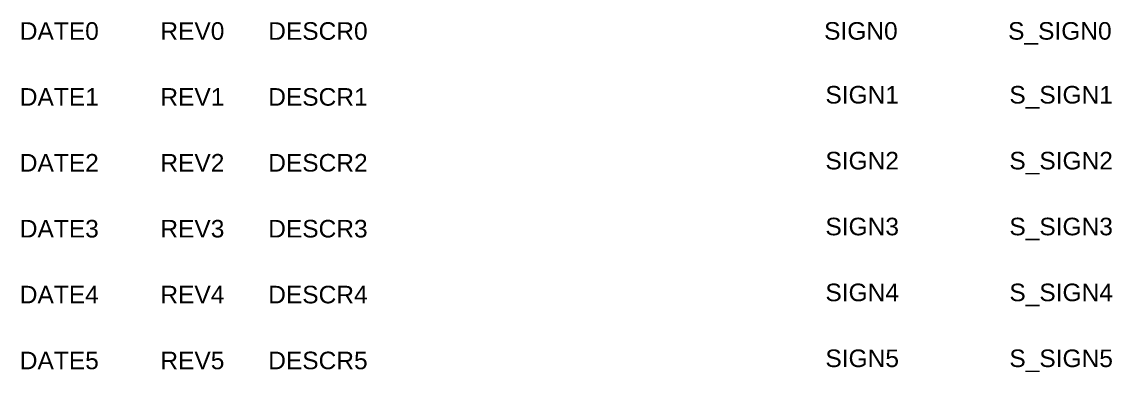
# Model space of a CAD drawing. Extents: x 13 to 407, y 8 to 32.
# Drawn here: x 13.2 to 75.3, y 8.2 to 28.2 of the extents above.
import ezdxf
from ezdxf.enums import TextEntityAlignment as Align

# ---------------------------------------------------------------- set-up
doc = ezdxf.new("R2010")
doc.units = 0
doc.styles.add('sys-arial', font='arial.ttf')

msp = doc.modelspace()

# ---------------------------------------------------------------- texts
at = {"style": 'sys-arial'}
for tag, p in [('DATE0', (15.292, 27.666)), ('REV0', (22.875, 27.666)), ('DATE1', (15.292, 23.916)), ('REV1', (22.875, 23.916)), ('DATE2', (15.292, 20.166)), ('REV2', (22.875, 20.166)), ('DATE3', (15.292, 16.416)), ('REV3', (22.875, 16.416)), ('DATE4', (15.292, 12.666)), ('REV4', (22.875, 12.666)), ('DATE5', (15.292, 8.916)), ('REV5', (22.875, 8.916))]:
    msp.add_attdef(tag, text='', height=1, dxfattribs=at).set_placement(p, align=Align.MIDDLE_CENTER)
for tag, text, p in [('DESCR0', 'First Emission', (27.196, 27.666)), ('SIGN0', '', (58.875, 27.673)), ('S_SIGN0', '', (69.359, 27.673)), ('DESCR1', '', (27.196, 23.916)), ('SIGN1', '', (58.948, 24.039)), ('S_SIGN1', '', (69.431, 24.039)), ('DESCR2', '', (27.196, 20.166)), ('SIGN2', '', (58.948, 20.289)), ('S_SIGN2', '', (69.431, 20.289)), ('DESCR3', '', (27.196, 16.416)), ('SIGN3', '', (58.948, 16.539)), ('S_SIGN3', '', (69.431, 16.539)), ('DESCR4', '', (27.196, 12.666)), ('SIGN4', '', (58.948, 12.789)), ('S_SIGN4', '', (69.431, 12.789)), ('DESCR5', '', (27.196, 8.916)), ('SIGN5', '', (58.948, 9.039)), ('S_SIGN5', '', (69.431, 9.039))]:
    msp.add_attdef(tag, text=text, height=1, dxfattribs=at).set_placement(p, align=Align.MIDDLE_LEFT)

doc.saveas('drawing.dxf')
